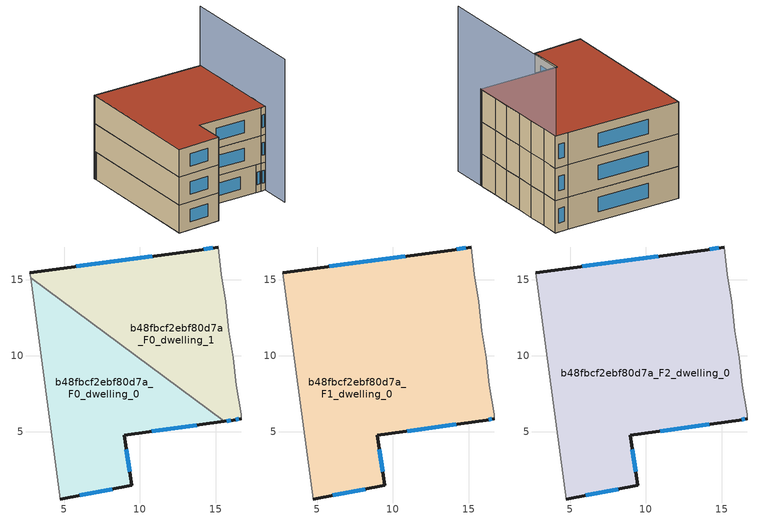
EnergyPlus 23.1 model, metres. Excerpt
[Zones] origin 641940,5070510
b48fbcf2ebf80d7a_F0_dwelling_0
 floor ground (EU_floor_Construction): 15.55,5.68 2.8,15.16 4.75,0.56 9.46,1.46 8.96,4.76 z0
 wall outside (EU_wall_Construction): 15.55,5.68 8.96,4.76 9.46,1.46 4.75,0.56 z0:3
 wall adiabatic (EU_wall_Construction): 4.75,0.56 2.8,15.16 z0:3
 wall to b48fbcf2ebf80d7a_F0_dwelling_1 (EU_wall_Construction): 2.8,15.16 15.55,5.68 z0:3
 window (EU_Window_Construction): 13.73,5.43 10.77,5.02 / 9.1,3.86 9.32,2.37 / 8.16,1.22 6.05,0.81 z0.83:2.17
b48fbcf2ebf80d7a_F0_dwelling_1
 floor ground (EU_floor_Construction): 16.66,5.86 16.66,6.16 16.36,8.07 16.16,9.87 15.86,11.67 15.67,13.57 15.37,15.37 15.17,17.17 13.86,16.97 2.76,15.47 2.8,15.16 15.55,5.68 16.16,5.76 z0
 wall outside (EU_wall_Construction): 16.66,5.86 16.16,5.76 15.55,5.68 / 2.76,15.47 13.86,16.97 15.17,17.17 z0:3
 wall adiabatic (EU_wall_Construction): 2.8,15.16 2.76,15.47 / 15.17,17.17 15.37,15.37 15.67,13.57 15.86,11.67 16.16,9.87 16.36,8.07 16.66,6.16 16.66,5.86 z0:3
 window (EU_Window_Construction): 16.53,5.84 16.3,5.79 / 15.99,5.74 15.72,5.7 / 5.81,15.89 10.81,16.56 / 14.22,17.03 14.81,17.12 z0.83:2.17
b48fbcf2ebf80d7a_F1_dwelling_0
 floor to b48fbcf2ebf80d7a_F0_dwelling_0 (EU_floor_Construction): 15.55,5.68 2.8,15.16 4.75,0.56 9.46,1.46 8.96,4.76 z3
 floor to b48fbcf2ebf80d7a_F0_dwelling_1 (EU_floor_Construction): 16.66,5.86 16.66,6.16 16.36,8.07 16.16,9.87 15.86,11.67 15.67,13.57 15.37,15.37 15.17,17.17 13.86,16.97 2.76,15.47 2.8,15.16 15.55,5.68 16.16,5.76 z3
 wall outside (EU_wall_Construction): 16.66,5.86 16.16,5.76 8.96,4.76 9.46,1.46 4.75,0.56 / 2.76,15.47 13.86,16.97 15.17,17.17 z3:6
 wall adiabatic (EU_wall_Construction): 4.75,0.56 2.76,15.47 / 15.17,17.17 15.37,15.37 15.67,13.57 15.86,11.67 16.16,9.87 16.36,8.07 16.66,6.16 16.66,5.86 z3:6
 window (EU_Window_Construction): 16.53,5.84 16.3,5.79 / 14.18,5.49 10.94,5.04 / 9.1,3.86 9.32,2.37 / 8.16,1.22 6.05,0.81 / 5.81,15.89 10.81,16.56 / 14.22,17.03 14.81,17.12 z3.83:5.17
b48fbcf2ebf80d7a_F2_dwelling_0
 floor to b48fbcf2ebf80d7a_F1_dwelling_0 (EU_floor_Construction): 16.16,5.76 16.66,5.86 16.66,6.16 16.36,8.07 16.16,9.87 15.86,11.67 15.67,13.57 15.37,15.37 15.17,17.17 13.86,16.97 2.76,15.47 4.75,0.56 9.46,1.46 8.96,4.76 z6
 wall outside (EU_wall_Construction): 16.66,5.86 16.16,5.76 8.96,4.76 9.46,1.46 4.75,0.56 / 2.76,15.47 13.86,16.97 15.17,17.17 z6:9
 wall adiabatic (EU_wall_Construction): 4.75,0.56 2.76,15.47 / 15.17,17.17 15.37,15.37 15.67,13.57 15.86,11.67 16.16,9.87 16.36,8.07 16.66,6.16 16.66,5.86 z6:9
 window (EU_Window_Construction): 16.53,5.84 16.3,5.79 / 14.18,5.49 10.94,5.04 / 9.1,3.86 9.32,2.37 / 8.16,1.22 6.05,0.81 / 5.81,15.89 10.81,16.56 / 14.22,17.03 14.81,17.12 z6.83:8.17
 roof outside (EU_roof_Construction): 15.17,17.17 15.37,15.37 15.67,13.57 15.86,11.67 16.16,9.87 16.36,8.07 16.66,6.16 16.66,5.86 16.16,5.76 8.96,4.76 9.46,1.46 4.75,0.56 2.76,15.47 13.86,16.97 z9
shading: 17.13,2.52 15.08,17.16 z0:15.4
[Building]
EU S2 Campaign: North Axis=0; Terrain=City; Solar Distribution=FullExterior
[Site:Location]
Lyon-Bron: Latitude=45.75; Longitude=5; Time Zone=1; Elevation=198
[SizingPeriod:WeatherFileDays]
AnnualSizingPeriod: Begin Month=1; Begin Day of Month=1; End Month=12; End Day of Month=31; Day of Week for Start Day=Monday; Use Weather File Daylight Saving Period=No; Use Weather File Rain and Snow Indicators=No
[MATERIAL]
EU_InternalMass_Material: Roughness=MediumRough; Thickness=0.1; Conductivity=1; Density=1800; Specific Heat=900; Thermal Absorptance=0.9; Solar Absorptance=0.7; Visible Absorptance=0.7
[MATERIAL:NOMASS] Roughness=MediumRough; Thermal Absorptance=0.9; Solar Absorptance=0.7; Visible Absorptance=0.7
Name | Thermal Resistance
EU_wall_NoMass | 0.87146
EU_roof_NoMass | 0.842276
EU_floor_NoMass | 0.496999
[WINDOWMATERIAL:SIMPLEGLAZINGSYSTEM]
EU_Window_SimpleGlazing: UFactor=2.2525; Solar Heat Gain Coefficient=0.76; Visible Transmittance=0.76
[CONSTRUCTION]
EU_wall_Construction: EU_wall_NoMass
EU_roof_Construction: EU_roof_NoMass
EU_floor_Construction: EU_floor_NoMass
EU_InternalMass_Construction: EU_InternalMass_Material
EU_Window_Construction: EU_Window_SimpleGlazing
[ZONE] Type=1; Multiplier=1; Ceiling Height=autocalculate; Floor Area=autocalculate; Part of Total Floor Area=Yes
Name | Volume
b48fbcf2ebf80d7a_F0_dwelling_0 | 239.44
b48fbcf2ebf80d7a_F1_dwelling_0 | 478.85
b48fbcf2ebf80d7a_F2_dwelling_0 | 478.857
b48fbcf2ebf80d7a_F0_dwelling_1 | 239.41
[INTERNALMASS] Construction=EU_InternalMass_Construction
Name | Zone or ZoneList | Surface Area
b48fbcf2ebf80d7a_F0_dwelling_0_EU_InternalMass | b48fbcf2ebf80d7a_F0_dwelling_0 | 79.8136
b48fbcf2ebf80d7a_F0_dwelling_1_EU_InternalMass | b48fbcf2ebf80d7a_F0_dwelling_1 | 79.8036
b48fbcf2ebf80d7a_F1_dwelling_0_EU_InternalMass | b48fbcf2ebf80d7a_F1_dwelling_0 | 159.62
b48fbcf2ebf80d7a_F2_dwelling_0_EU_InternalMass | b48fbcf2ebf80d7a_F2_dwelling_0 | 159.62
[OTHEREQUIPMENT] Fuel Type=Electricity; Design Level Calculation Method=Watts/Area; Power per Zone Floor Area=1; Fraction Latent=0; Fraction Radiant=0; Fraction Lost=0; Carbon Dioxide Generation Rate=0; EndUse Subcategory=EU_Step8_InternalGains
Name | Zone or ZoneList or Space or SpaceList | Schedule
EU_Step8_InternalGain_b48fbcf2ebf80d7a_F0_dwelling_0_f000 | b48fbcf2ebf80d7a_F0_dwelling_0 | EU_Step8_GainSchedule_b48fbcf2ebf80d7a_F0_dwelling_0_f000
EU_Step8_InternalGain_b48fbcf2ebf80d7a_F0_dwelling_1_f000 | b48fbcf2ebf80d7a_F0_dwelling_1 | EU_Step8_GainSchedule_b48fbcf2ebf80d7a_F0_dwelling_1_f000
EU_Step8_InternalGain_b48fbcf2ebf80d7a_F1_dwelling_0_f000 | b48fbcf2ebf80d7a_F1_dwelling_0 | EU_Step8_GainSchedule_b48fbcf2ebf80d7a_F1_dwelling_0_f000
EU_Step8_InternalGain_b48fbcf2ebf80d7a_F2_dwelling_0_f000 | b48fbcf2ebf80d7a_F2_dwelling_0 | EU_Step8_GainSchedule_b48fbcf2ebf80d7a_F2_dwelling_0_f000
[ZONEVENTILATION:DESIGNFLOWRATE] Schedule=EU_AlwaysOn; Design Flow Rate Calculation Method=AirChanges/Hour; Air Changes per Hour=0.425; Ventilation Type=Natural; Fan Pressure Rise=0; Fan Total Efficiency=1; Constant Term Coefficient=1; Temperature Term Coefficient=0; Velocity Term Coefficient=0; Velocity Squared Term Coefficient=0; Minimum Indoor Temperature=-100; Maximum Indoor Temperature=100; Delta Temperature=-100; Minimum Outdoor Temperature=-100; Maximum Outdoor Temperature=100; Maximum Wind Speed=40
Name | Zone or ZoneList or Space or SpaceList
EU_ConstantAir_b48fbcf2ebf80d7a_F0_dwelling_0 | b48fbcf2ebf80d7a_F0_dwelling_0
EU_ConstantAir_b48fbcf2ebf80d7a_F0_dwelling_1 | b48fbcf2ebf80d7a_F0_dwelling_1
EU_ConstantAir_b48fbcf2ebf80d7a_F1_dwelling_0 | b48fbcf2ebf80d7a_F1_dwelling_0
EU_ConstantAir_b48fbcf2ebf80d7a_F2_dwelling_0 | b48fbcf2ebf80d7a_F2_dwelling_0
[HVACTEMPLATE:THERMOSTAT] Constant Heating Setpoint=20; Constant Cooling Setpoint=50
EU_HeatOnly_b48fbcf2ebf80d7a_F0_dwelling_0; EU_HeatOnly_b48fbcf2ebf80d7a_F0_dwelling_1; EU_HeatOnly_b48fbcf2ebf80d7a_F1_dwelling_0; EU_HeatOnly_b48fbcf2ebf80d7a_F2_dwelling_0
[HVACTEMPLATE:ZONE:IDEALLOADSAIRSYSTEM] System Availability Schedule=EU_AlwaysOn; Maximum Heating Supply Air Temperature=50; Minimum Cooling Supply Air Temperature=13; Maximum Heating Supply Air Humidity Ratio=0.0156; Minimum Cooling Supply Air Humidity Ratio=0.0077; Heating Limit=NoLimit; Cooling Limit=NoLimit; Heating Availability Schedule=EU_AlwaysOn; Cooling Availability Schedule=EU_CoolingOff; Dehumidification Control Type=ConstantSensibleHeatRatio; Cooling Sensible Heat Ratio=0.7; Dehumidification Setpoint=60; Humidification Control Type=None; Humidification Setpoint=30; Outdoor Air Method=None; Outdoor Air Flow Rate per Person=0.00944; Outdoor Air Flow Rate per Zone Floor Area=0; Outdoor Air Flow Rate per Zone=0; Demand Controlled Ventilation Type=None; Outdoor Air Economizer Type=NoEconomizer; Heat Recovery Type=None; Sensible Heat Recovery Effectiveness=0.7; Latent Heat Recovery Effectiveness=0.65
Name | Template Thermostat
b48fbcf2ebf80d7a_F0_dwelling_0 | EU_HeatOnly_b48fbcf2ebf80d7a_F0_dwelling_0
b48fbcf2ebf80d7a_F0_dwelling_1 | EU_HeatOnly_b48fbcf2ebf80d7a_F0_dwelling_1
b48fbcf2ebf80d7a_F1_dwelling_0 | EU_HeatOnly_b48fbcf2ebf80d7a_F1_dwelling_0
b48fbcf2ebf80d7a_F2_dwelling_0 | EU_HeatOnly_b48fbcf2ebf80d7a_F2_dwelling_0
[SIZING:ZONE] Zone Cooling Design Supply Air Temperature Input Method=SupplyAirTemperature; Zone Cooling Design Supply Air Temperature=13; Zone Heating Design Supply Air Temperature Input Method=SupplyAirTemperature; Zone Heating Design Supply Air Temperature=50; Zone Cooling Design Supply Air Humidity Ratio=0.008; Zone Heating Design Supply Air Humidity Ratio=0.008; Cooling Design Air Flow Method=DesignDay; Cooling Design Air Flow Rate=0; Cooling Minimum Air Flow per Zone Floor Area=0.000762; Cooling Minimum Air Flow=0; Cooling Minimum Air Flow Fraction=0.2; Heating Design Air Flow Method=DesignDay; Heating Design Air Flow Rate=0; Heating Maximum Air Flow per Zone Floor Area=0.002032; Heating Maximum Air Flow=0.141576; Heating Maximum Air Flow Fraction=0.3; Account for Dedicated Outdoor Air System=No; Dedicated Outdoor Air System Control Strategy=NeutralSupplyAir; Dedicated Outdoor Air Low Setpoint Temperature for Design=autosize; Dedicated Outdoor Air High Setpoint Temperature for Design=autosize; Zone Load Sizing Method=Sensible Load Only No Latent Load; Zone Latent Cooling Design Supply Air Humidity Ratio Input Method=HumidityRatioDifference; Zone Cooling Design Supply Air Humidity Ratio Difference=0.005; Zone Latent Heating Design Supply Air Humidity Ratio Input Method=HumidityRatioDifference; Zone Humidification Design Supply Air Humidity Ratio Difference=0.005
b48fbcf2ebf80d7a_F0_dwelling_0; b48fbcf2ebf80d7a_F0_dwelling_1; b48fbcf2ebf80d7a_F1_dwelling_0; b48fbcf2ebf80d7a_F2_dwelling_0
[SCHEDULE:CONSTANT]
Name | Hourly Value
EU_AlwaysOn | 1
EU_CoolingOff | 0
[SCHEDULE:FILE] Column Number=1; Rows to Skip at Top=0; Number of Hours of Data=8760; Column Separator=Comma; Interpolate to Timestep=No; Minutes per Item=60; Adjust Schedule for Daylight Savings=Yes
Name | File
EU_Step8_GainSchedule_b48fbcf2ebf80d7a_F0_dwelling_0_f000 | ../../schedules/b48fbcf2ebf80d7a/b48fbcf2ebf80d7a_F0_dwelling_0_f000_gain.csv
EU_Step8_GainSchedule_b48fbcf2ebf80d7a_F0_dwelling_1_f000 | ../../schedules/b48fbcf2ebf80d7a/b48fbcf2ebf80d7a_F0_dwelling_1_f000_gain.csv
EU_Step8_GainSchedule_b48fbcf2ebf80d7a_F1_dwelling_0_f000 | ../../schedules/b48fbcf2ebf80d7a/b48fbcf2ebf80d7a_F1_dwelling_0_f000_gain.csv
EU_Step8_GainSchedule_b48fbcf2ebf80d7a_F2_dwelling_0_f000 | ../../schedules/b48fbcf2ebf80d7a/b48fbcf2ebf80d7a_F2_dwelling_0_f000_gain.csv
